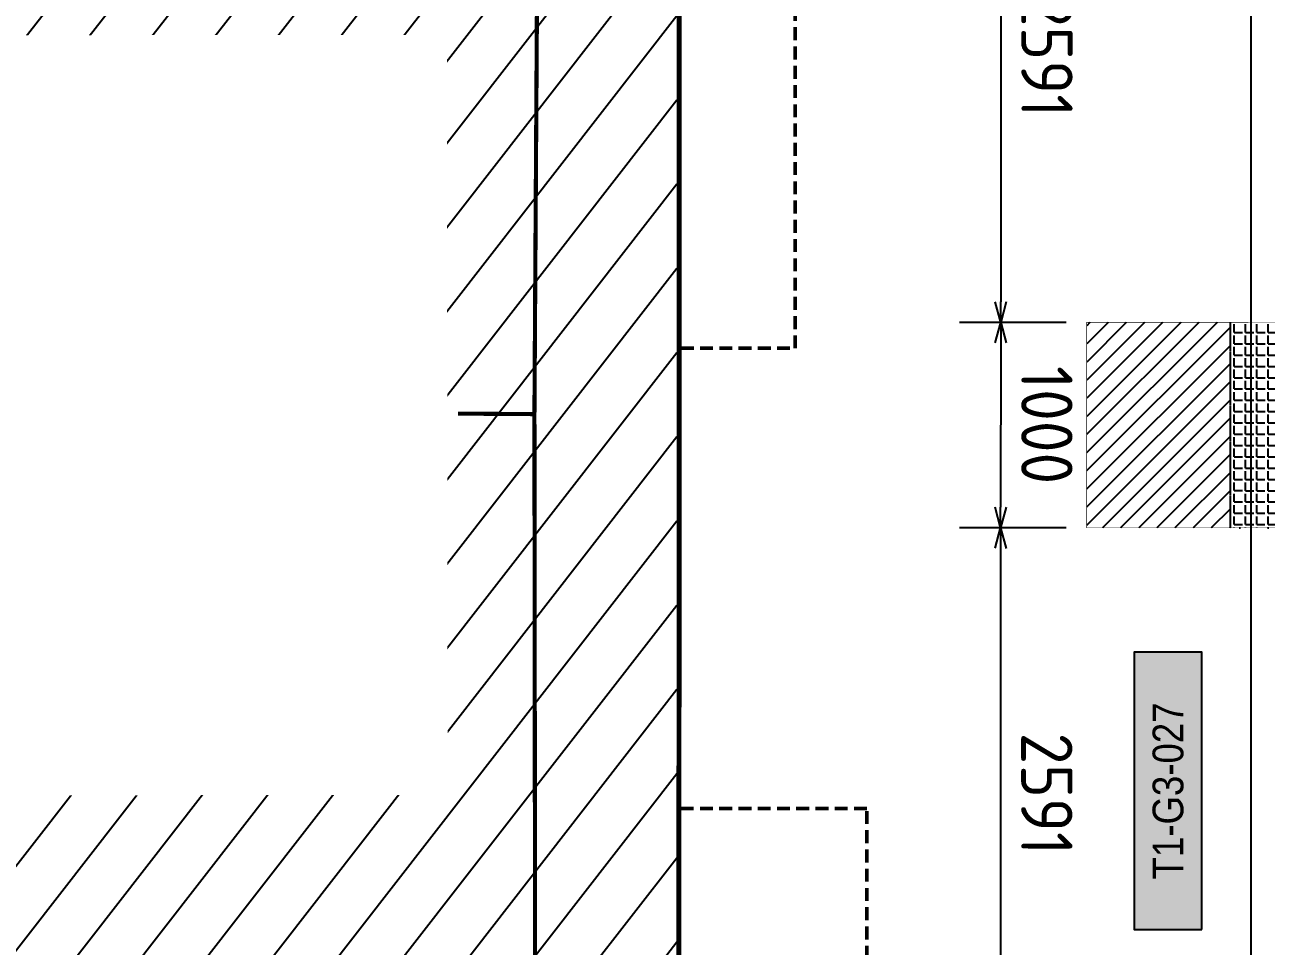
# Model space of a CAD drawing. Header units: centimetres. Extents: x -6122352 to 7132207, y -1694241 to 1947892.
# Drawn here: x 249394 to 255440, y -118213 to -113728 of the extents above; entities that cross this region are included whole.
import ezdxf
from ezdxf.enums import TextEntityAlignment as Align
from ezdxf.xclip import XClip

# ---------------------------------------------------------------- set-up
doc = ezdxf.new("R2010")
doc.units = ezdxf.units.CM
doc.header["$MEASUREMENT"] = 0
doc.header["$XCLIPFRAME"] = 2
doc.header["$PDMODE"] = 66
doc.header["$PDSIZE"] = 100
doc.linetypes.add('DASHED2', pattern=[0.375, 0.25, -0.125])
doc.linetypes.add('XR-AR-END-SETTING OUT PLAN$0$23261-XR-AR-SI-GF$0$HIDDEN', pattern=[0.375, 0.25, -0.125])
doc.layers.add('08-Compound Wall-2', color=6, linetype='Continuous', lineweight=25, true_color=0xff00ff)
for name, color, linetype in [('23585-XR-AR-BOUNDARY WALLS AND SETBACKS$0$setback', 7, 'XR-AR-END-SETTING OUT PLAN$0$23261-XR-AR-SI-GF$0$HIDDEN'), ('@MI-FOOTINGS', 7, 'Continuous'), ('@MI-REF LAYER', 7, 'Continuous'), ('@MI-TYPE-01', 30, 'Continuous'), ('@MI-TYPE-02', 6, 'Continuous'), ('B_TH_6', 7, 'Continuous'), ('PANEL-TAGS', 7, 'Continuous')]:
    doc.layers.add(name, color=color, linetype=linetype)
for name, color, linetype, lineweight in [('@ Foundations', 4, 'DASHED2', 50), ('A-ANNO-TEXT', 3, 'Continuous', 25), ('XR-AR-END-SETTING OUT PLAN$0$23585-XR-AR-END-GROUND FLOOR$0$A-GLAZ-SILL', 8, 'Continuous', 5), ('XR-AR-END-SETTING OUT PLAN$0$23585-XR-AR-END-GROUND FLOOR$0$A-GLAZ-WNDO', 232, 'Continuous', 9), ('XR-AR-END-SETTING OUT PLAN$0$23585-XR-AR-END-GROUND FLOOR$0$A-WALL', 7, 'Continuous', 30), ('XR-AR-END-SETTING OUT PLAN$0$23585-XR-AR-END-GROUND FLOOR$0$S-COLS', 51, 'Continuous', 40), ('XR-AR-END-SETTING OUT PLAN$0$23585-XR-AR-END-GROUND FLOOR$0$S-COLS-PATT', 8, 'Continuous', 5)]:
    doc.layers.add(name, color=color, linetype=linetype, lineweight=lineweight)
doc.styles.add('PANELTAG_STYLE', font='arial.ttf')
doc.styles.add('Schueco-BEMSTIL', font='isocpeur.ttf', dxfattribs={"width": 0.9})
doc.dimstyles.new('MI- JWC-TXT-2.5 MM', dxfattribs={"dimscale": 1.5, "dimtxt": 2.5, "dimasz": 1, "dimexe": 2, "dimexo": 1, "dimgap": 1, "dimtad": 1, "dimdec": 0, "dimdsep": 46, "dimtxsty": 'Schueco-BEMSTIL', "dimblk": 'OPEN30', "dimcen": 0, "dimdle": 2, "dimclrd": 140, "dimclre": 8, "dimclrt": 40, "dimadec": 0, "dimazin": 2, "dimtfac": 1, "dimtdec": 0, "dimtix": 1, "dimtmove": 2, "dimatfit": 3, "dimldrblk": 'OPEN', "dimfxl": 2, "dimlwd": -1, "dimlwe": -1, "dimarcsym": 0})

# ---------------------------------------------------------------- blocks, each defined once
blk = doc.blocks.new('23585-XR-AR-BOUNDARY WALLS AND SETBACKS')
at = {"layer": '08-Compound Wall-2'}
blk.add_lwpolyline([(496661.8879833916, 2768995.669443217), (496644.2671144888, 2769011.816279922), (496638.2220302026, 2769005.218743674), (496634.1686299393, 2769000.794943388), (496630.1152299397, 2768996.371143387), (496626.0618284178, 2768991.947541727), (496622.0082282795, 2768987.523741574), (496617.9548299392, 2768983.099943387), (496613.9014284183, 2768978.676341726), (496607.7875857719, 2768972.003674042), (496625.4091565373, 2768955.857538376)], dxfattribs=at)
at = {"layer": '23585-XR-AR-BOUNDARY WALLS AND SETBACKS$0$setback', "ltscale": 40, "const_width": 0.05}
blk.add_lwpolyline([(496658.8904438047, 2768994.618443312), (496644.5136244429, 2769007.792603783), (496640.3602061271, 2769003.259610265), (496636.3067982168, 2768998.835801632), (496632.2533982176, 2768994.412001632), (496628.1999525758, 2768989.988351822), (496624.1463484088, 2768985.564547272), (496620.0929982165, 2768981.140801632), (496616.039552577, 2768976.717151821), (496611.8848731982, 2768972.182721277), (496626.262358151, 2768959.00904762), (496630.4169551398, 2768963.54325382), (496634.4703508894, 2768967.967049183), (496638.5237508903, 2768972.390849182), (496642.5771508896, 2768976.814649183), (496646.6305508894, 2768981.238449182), (496650.6839508899, 2768985.662249183), (496654.7373508896, 2768990.086049182), (496658.8904438047, 2768994.618443312)], dxfattribs=at)
blk = doc.blocks.new('A$C9d9485f6')
at = {"layer": 'A-ANNO-TEXT', "rotation": 312.4881850805905}
blk.add_blockref('23585-XR-AR-BOUNDARY WALLS AND SETBACKS', (-2377088.534775567, -1504219.252137818), dxfattribs=at)
blk = doc.blocks.new('XR-AR-END-SETTING OUT PLAN$0$23585-XR-AR-END-GROUND FLOOR$0$A$C75a8815d')
at = {"layer": 'XR-AR-END-SETTING OUT PLAN$0$23585-XR-AR-END-GROUND FLOOR$0$S-COLS', "color": 252, "lineweight": 30}
blk.add_lwpolyline([(0.04718828201293945, 13139.86978554726), (0.04718828201293945, 12139.86978602409), (250.0471882820129, 12139.86978626251), (250.0471882820129, 13139.86978602409)], close=True, dxfattribs=at)
blk = doc.blocks.new('XR-AR-END-SETTING OUT PLAN')
at = {"layer": 'XR-AR-END-SETTING OUT PLAN$0$23585-XR-AR-END-GROUND FLOOR$0$A-GLAZ-SILL', "color": 8}
blk.add_line((3250.293349877, 17540.34097003937), (3250.10262234509, 14849.99877500534), dxfattribs=at)
at = {"layer": 'XR-AR-END-SETTING OUT PLAN$0$23585-XR-AR-END-GROUND FLOOR$0$A-GLAZ-WNDO', "color": 8}
for p, q in [((3000.293349280953, 17540.3409705162), (3000.102621987462, 14849.99877643585)), ((3000.293349280953, 17540.3409705162), (3250.293349877, 17540.34097003937)), ((3150.102621391416, 14849.99877738953), (3150.293349221349, 17540.34097099304)), ((3000.293349221349, 17490.34097003937), (3150.293349042535, 17490.34097003937)), ((3150.102551832795, 16727.16475534439), (3000.1025518924, 16727.16475534439)), ((3150.102552130818, 16677.16475534439), (3000.102551653981, 16677.16475582123)), ((3150.103230431676, 15777.16475534439), (3000.103229954839, 15777.16475534439)), ((3150.103230431676, 15727.16475486755), (3000.103229954839, 15727.16475582123)), ((3150.102621510625, 14899.99877643585), (3000.102621987462, 14899.99877595901)), ((3000.102621987462, 14849.99877643585), (3250.10262234509, 14849.99877500534))]:
    blk.add_line(p, q, dxfattribs=at)
for points in [[(3050.295387819409, 17490.34096956253), (3050.102551594377, 16727.16475534439)], [(3050.102551832795, 16677.16475486755), (3050.103230193257, 15777.16475582123)], [(3050.103229895234, 15727.16475582123), (3050.102622106671, 14899.99877643585)]]:
    blk.add_lwpolyline(points, dxfattribs=at)
at = {"layer": 'XR-AR-END-SETTING OUT PLAN$0$23585-XR-AR-END-GROUND FLOOR$0$A-WALL', "color": 8}
for points in [[(3550.084660723805, 19773.27214288712), (3550.084660485387, 19523.2703499794), (3250.082569018006, 19523.2703499794), (3250.293485656381, 17540.34097003937), (3000.294974222779, 17540.34096956253), (3000.084657981992, 19773.27214288712)], [(3000.102068737149, 12899.99910259247), (3250.103869214654, 12899.99910211563), (3250.103198900819, 13749.9988026619), (3250.102675631642, 14849.99877595901), (3000.10211391747, 14849.99877595901)]]:
    blk.add_lwpolyline(points, close=True, dxfattribs=at)
at = {"layer": 'XR-AR-END-SETTING OUT PLAN$0$23585-XR-AR-END-GROUND FLOOR$0$S-COLS-PATT', "color": 8}
blk.add_blockref('XR-AR-END-SETTING OUT PLAN$0$23585-XR-AR-END-GROUND FLOOR$0$A$C75a8815d', (3000.129344239831, 5499.998310089111), dxfattribs=at)
blk = doc.blocks.new('END UNIT')
at = {"xscale": 0.001, "yscale": 0.001, "zscale": 0.001}
blk.add_blockref('XR-AR-END-SETTING OUT PLAN', (-9.150201729830158, 0), dxfattribs=at)
blk = doc.blocks.new('TH_6')
at = {"xscale": -1}
blk.add_blockref('END UNIT', (495838.3053798437, 2769163.996563952), dxfattribs=at)
blk = doc.blocks.new('A$Ce2a03a74')
at = {"layer": 'B_TH_6', "xscale": 999.9914829579993, "yscale": 999.9914829579993, "zscale": 999.9914829579993}
blk.add_blockref('TH_6', (-495790404.5228079, -2769140733.343811), dxfattribs=at)
blk = doc.blocks.new('23585-XR-AR-MALDIVE-2$0$TH_6')
at = {"ltscale": 10, "xscale": 0.00100002623446598, "yscale": 0.00100002623446598, "zscale": 0.00100002623446598}
blk.add_blockref('A$Ce2a03a74', (495794.6272259735, 2769164.318430193), dxfattribs=at)
at = {"layer": '@ Foundations', "linetype": 'DASHED2', "ltscale": 0.25}
for points in [[(495843.6303812214, 2769181.186754167), (495845.0303812214, 2769181.186754167), (495845.0303812214, 2769183.086754167), (495843.6303812214, 2769183.086754167)], [(495843.2803812214, 2769176.246654167), (495845.3803812214, 2769176.246654167), (495845.3803812214, 2769178.946654167), (495843.2803812214, 2769178.946654167)]]:
    blk.add_lwpolyline(points, close=True, dxfattribs=at)
blk = doc.blocks.new('T1-FOOTING')
at = {"transparency": 33554679}
h = blk.add_hatch(dxfattribs=at)
h.set_pattern_fill('ANGLE', color=256, scale=500)
h.set_pattern_definition([(0, (0, 0), (0, 137.5), [100, -37.5]), (90, (0, 0), (-137.5, 8.419446744138054e-15), [100, -37.5])])
h.paths.add_polyline_path([(-500, -300.0000000000218), (499.9999999999964, -300.0000000000218), (499.9999999999964, -1.818989403545856e-11), (-500, -1.818989403545856e-11)])
h.paths.add_polyline_path([(-499.75, -299.7500000000218), (499.7499999999964, -299.7500000000218), (499.7499999999964, -0.2500000000181899), (-499.75, -0.2500000000181899)], flags=16)
h = blk.add_hatch(dxfattribs=at)
h.set_pattern_fill('ANGLE', color=8, scale=200)
h.set_pattern_definition([(0, (0, 0), (0, 55.00000000000001), [40, -15]), (90, (0, 0), (-55.00000000000001, 3.367778697655222e-15), [40, -15])])
h.paths.add_polyline_path([(500.0000000000025, -300.0000000000218), (500.0000000000035, -1.818989403545856e-11), (-500, -1.816147232602816e-11), (-499.9999999999989, -300.0000000000291)])
h = blk.add_hatch(dxfattribs=at)
h.set_pattern_fill('ANSI31', color=8, scale=500)
h.set_pattern_definition([(45, (0, 0), (-44.19417382415922, 44.19417382415922), [])])
h.paths.add_polyline_path([(500, -1000.000000000015), (500.0000000000025, -300.0000000000218), (-499.9999999999989, -300.000000000029), (-499.9999999999964, -1000.000000000011)])
at = {"layer": '@MI-TYPE-01', "color": 240, "linetype": 'DASHED2', "true_color": 0xed1f24}
blk.add_line((-500.0000000000073, -300.0000000000291), (499.9999999999964, -300.0000000000218), dxfattribs=at)
at = {"layer": '@MI-TYPE-01', "color": 240, "true_color": 0xed1f24, "const_width": 2.5}
blk.add_lwpolyline([(-500, -1.818989403545856e-11), (500.0000000000036, -1.818989403545856e-11), (500, -1000.000000000015), (-499.9999999999964, -1000.000000000011)], close=True, dxfattribs=at)
blk = doc.blocks.new('_Open30')
at = {"color": 0, "linetype": 'ByBlock', "lineweight": -2}
for p, q in [((-1, 0.26794919), (0, 0)), ((0, 0), (-1, -0.26794919)), ((0, 0), (-1, 0))]:
    blk.add_line(p, q, dxfattribs=at)
blk = doc.blocks.new('*D1420')
at = {"layer": '@MI-TYPE-02', "color": 8, "transparency": 16777216}
for p, q in [((-1102.062137614887, 19909.34166670139), (-1622.223053366562, 19909.24846823214)), ((-1102.904654828247, 17317.93641622946), (-1621.7587451623, 17317.84345190723))]:
    blk.add_line(p, q, dxfattribs=at)
at = {"layer": '@MI-TYPE-02', "color": 140, "transparency": 16777216}
blk.add_line((-1422.205139339126, 19809.2843043127), (-1421.776665610284, 17417.87928477751), dxfattribs=at)
at = {"layer": 'Defpoints', "color": 0, "transparency": 16777216}
for p in [(-1002.062139220024, 19909.3595839391), (-1421.758748372574, 17317.87928638265), (-1002.904656433383, 17317.95433346717)]:
    blk.add_point(p, dxfattribs=at)
at = {"layer": '@MI-TYPE-02', "color": 140, "transparency": 16777216, "xscale": 100, "yscale": 100, "zscale": 100}
for p, rotation in [((-1422.223056576836, 19909.28430270756), 90.01026582106819), ((-1421.758748372574, 17317.87928638265), 270.0102658210682)]:
    blk.add_blockref('_Open30', p, dxfattribs=dict(at, rotation=rotation))
at = {"layer": '@MI-TYPE-02', "color": 40, "transparency": 16777216, "insert": (-1196.990906086261, 18613.62210832996), "char_height": 250, "attachment_point": 5, "rotation": 270.0102658210682, "style": 'Schueco-BEMSTIL'}
blk.add_mtext('2591', dxfattribs=at)
blk = doc.blocks.new('_Open')
at = {"color": 0, "linetype": 'ByBlock', "lineweight": -2}
for p, q in [((-1, 0.1666666666666667), (0, 0)), ((-1, -0.1666666666666667), (0, 0)), ((0, 0), (-1, 0))]:
    blk.add_line(p, q, dxfattribs=at)
blk = doc.blocks.new('*D1421')
at = {"layer": '@MI-TYPE-02', "color": 8, "transparency": 16777216}
for p, q in [((-1102.904654828247, 17317.93641622946), (-1621.7587451623, 17317.84345190723)), ((-1102.729314947219, 16317.9364316015), (-1621.579572785199, 16317.84346796595))]:
    blk.add_line(p, q, dxfattribs=at)
at = {"layer": '@MI-TYPE-02', "color": 140, "transparency": 16777216}
blk.add_line((-1421.740831134864, 17217.87928798778), (-1421.597493233183, 16417.87930083623), dxfattribs=at)
at = {"layer": 'Defpoints', "color": 0, "transparency": 16777216}
for p in [(-1002.904656433383, 17317.95433346717), (-1421.579575995473, 16317.87930244137), (-1002.729316552357, 16317.95434883921)]:
    blk.add_point(p, dxfattribs=at)
at = {"layer": '@MI-TYPE-02', "color": 140, "transparency": 16777216, "xscale": 100, "yscale": 100, "zscale": 100}
for p, rotation in [((-1421.758748372574, 17317.87928638265), 90.01026582106819), ((-1421.579575995473, 16317.87930244137), 270.0102658210682)]:
    blk.add_blockref('_Open30', p, dxfattribs=dict(at, rotation=rotation))
at = {"layer": '@MI-TYPE-02', "color": 40, "transparency": 16777216, "insert": (-1196.66916579558, 16817.91960819686), "char_height": 250, "attachment_point": 5, "rotation": 270.0102658210682, "style": 'Schueco-BEMSTIL'}
blk.add_mtext('1000', dxfattribs=at)
blk = doc.blocks.new('*D1422')
at = {"layer": '@MI-TYPE-02', "color": 8, "transparency": 16777216}
for p, q in [((-1102.729314947219, 16317.9364316015), (-1621.579572785198, 16317.84346796595)), ((-1102.264916985758, 13727.09341247428), (-1621.115365275306, 13727.00044880461))]:
    blk.add_line(p, q, dxfattribs=at)
at = {"layer": '@MI-TYPE-02', "color": 140, "transparency": 16777216}
blk.add_line((-1421.561658757762, 16217.87930404651), (-1421.13328572329, 13827.03628167489), dxfattribs=at)
at = {"layer": 'Defpoints', "color": 0, "transparency": 16777216}
for p in [(-1002.729316552357, 16317.95434883921), (-1421.11536848558, 13727.03628328003), (-1002.264918590895, 13727.11132971199)]:
    blk.add_point(p, dxfattribs=at)
at = {"layer": '@MI-TYPE-02', "color": 140, "transparency": 16777216, "xscale": 100, "yscale": 100, "zscale": 100}
for p, rotation in [((-1421.579575995472, 16317.87930244137), 90.01026582106819), ((-1421.11536848558, 13727.03628328003), 270.0102658210682)]:
    blk.add_blockref('_Open30', p, dxfattribs=dict(at, rotation=rotation))
at = {"layer": '@MI-TYPE-02', "color": 40, "transparency": 16777216, "insert": (-1196.347475852083, 15022.49810664555), "char_height": 250, "attachment_point": 5, "rotation": 270.0102658210682, "style": 'Schueco-BEMSTIL'}
blk.add_mtext('2591', dxfattribs=at)
blk = doc.blocks.new('M3 REF WITH TABLES')
at = {"color": 1, "const_width": 0.01999999999999999}
blk.add_lwpolyline([(204.4916845842963, 152.2425751280971), (199.4755814893288, 151.9963592537679), (189.6886703221244, 160.939818051178), (189.434760667209, 160.6665456332266), (189.6886703221244, 160.939818051178), (187.330010175996, 163.1271688989364), (186.9112906982191, 168.3809141656384)], dxfattribs=at)
blk = doc.blocks.new('PANELTAG')
at = {"layer": 'PANEL-TAGS', "color": 1}
blk.add_lwpolyline([(-13.49999999999989, -3.300000000000182), (13.50000000000011, -3.300000000000182), (13.50000000000011, 3.299999999999727), (-13.49999999999989, 3.299999999999727)], close=True, dxfattribs=at)
at = {"layer": 'PANEL-TAGS', "color": 40, "true_color": 0xffd700}
blk.add_solid([(-13.49999999999989, -3.300000000000182), (13.50000000000011, -3.300000000000182), (-13.49999999999989, 3.299999999999727), (13.50000000000011, 3.299999999999727)], dxfattribs=at)
at = {"layer": 'PANEL-TAGS', "color": 5, "style": 'PANELTAG_STYLE', "width": 0.85}
blk.add_attdef('TAGNO', text='', height=3, dxfattribs=at).set_placement((1.13686837721616e-13, -4.547473508864641e-13), align=Align.MIDDLE)
blk = doc.blocks.new('T1-PARTITON 2')
at = {"layer": '@MI-FOOTINGS', "color": 240, "true_color": 0xed1f24, "xscale": -1, "rotation": 270.0100462352146}
blk.add_blockref('T1-FOOTING', (-2.817001864896156, 16818.12968103422), dxfattribs=at)
at = {"layer": '@MI-TYPE-02'}
for base, p1, p2, picture, middle in [((-1421.758748372574, 17317.87928638265), (-1002.062139220025, 19909.35958393911), (-1002.904656433384, 17317.95433346717), '*D1420', (-1196.990906086261, 18613.62210832996)), ((-1421.579575995473, 16317.87930244137), (-1002.904656433384, 17317.95433346717), (-1002.729316552357, 16317.95434883921), '*D1421', (-1196.66916579558, 16817.91960819686)), ((-1421.11536848558, 13727.03628328003), (-1002.729316552357, 16317.95434883921), (-1002.264918590896, 13727.111329712), '*D1422', (-1196.347475852083, 15022.49810664555))]:
    dim = blk.add_linear_dim(base=base, p1=p1, p2=p2, angle=90.01026582106819, dimstyle='MI- JWC-TXT-2.5 MM', dxfattribs=at)
    dim.commit()
    dim.dimension.update_dxf_attribs({"geometry": picture, "text_midpoint": middle})

msp = doc.modelspace()

# ---------------------------------------------------------------- block references
at = {"layer": '@MI-REF LAYER', "xscale": 1000, "yscale": 1000, "zscale": 1000}
msp.add_blockref('A$C9d9485f6', (-23958.95045533385, 48155.57226163784), dxfattribs=at)

# ---------------------------------------------------------------- next in the draw order: block references
at = {"layer": '@MI-REF LAYER'}
ref = msp.add_blockref('23585-XR-AR-MALDIVE-2$0$TH_6', (-496066867.0987805, -2769211397.596829), dxfattribs=dict(at, xscale=1000, yscale=1000, zscale=1000, rotation=359.9901722157166))
XClip(ref).set_block_clipping_path([(495793.2152802178, 2769163.996335161), (495847.25252525066, 2769163.9960809364), (495847.2535227563, 2769187.9361263197), (495838.3053463253, 2769187.8961598463), (495832.30534110335, 2769187.8961610533), (495826.3053362698, 2769187.896162259), (495820.3054766443, 2769187.896298579), (495814.30533649144, 2769187.8964472436), (495808.30533411563, 2769187.896448451), (495802.30547449016, 2769187.8965847697), (495793.21537316334, 2769187.9364898955)])

# ---------------------------------------------------------------- next in the draw order: block references
at = {"layer": '@MI-TYPE-01', "rotation": 359.977467402098}
msp.add_blockref('T1-PARTITON 2', (255562.3418938189, -132494.7734633891), dxfattribs=at)
at = {"layer": 'PANEL-TAGS'}
ref = msp.add_blockref('PANELTAG', (254962.2867514836, -117457.2924288195), dxfattribs=dict(at, xscale=50.00000000000001, yscale=50.00000000000001, zscale=50.00000000000001, rotation=90.00000000000001))
ref.add_attrib('TAGNO', 'T1-G3-027', dxfattribs={"color": 5, "height": 150, "rotation": 90, "style": 'PANELTAG_STYLE', "width": 0.8499999999999999}).set_placement((254962.2867514836, -117457.2924288195), align=Align.MIDDLE_CENTER)

# ---------------------------------------------------------------- next in the draw order: wipeouts: each hides what was drawn before it
at = {"color": 10}
msp.add_wipeout([(204271.341374394, -112711.10651426944), (204268.92457500368, -126984.62992030081), (252569.92436445123, -126992.95856626707), (252571.12314505735, -112719.43444290076), (246322.1939183399, -112717.90728657704), (246322.2769979855, -113018.5143592934), (210521.14151336253, -113012.37349204558), (210521.32772171017, -112711.7503339721), (204271.34137689648, -112711.0889299053)], dxfattribs=at).dxf.layer = '@MI-REF LAYER'

# ---------------------------------------------------------------- next in the draw order: hatches: boundary and pattern name
at = {"layer": '@MI-REF LAYER'}
h = msp.add_hatch(dxfattribs=at)
h.set_pattern_fill('ANSI31', color=256, scale=1999.999998458916, angle=6.722712845868625)
h.set_pattern_definition([(51.72271284586864, (-2376763621.713655, -1504247786.630127), (-196.2554993275065, 154.8669715833345), [])])
h.paths.add_polyline_path([(252568.6198803241, -126993.0545955013), (252569.8706995401, -112719.5295379322), (246321.1000920893, -112718.4357854984), (246320.8462612017, -113020.4883291191), (210519.9618910979, -113012.9144714), (210520.013740395, -112712.2618354557), (204270.0368932944, -112711.1840154621), (204267.6258677372, -126984.7250073836)])

# ---------------------------------------------------------------- next in the draw order: linework, layer by layer
at = {"layer": '@MI-REF LAYER', "color": 1, "const_width": 20}
msp.add_lwpolyline([(255461.3524345453, -132413.5137903338), (251891.7149016526, -128880.8660015105), (251876.2928687794, -115623.0815856805), (251503.2769672411, -115620.4236782856), (251876.2928687794, -115623.0815856805), (251896.1468651749, -112406.3460922104), (255487.5199060494, -108548.9888350014)], dxfattribs=at)

# ---------------------------------------------------------------- next in the draw order: wipeouts: each hides what was drawn before it
msp.add_wipeout([(244480.36114450436, -113783.51331276509), (251449.84468900115, -113776.55873330843), (251453.53677575945, -117476.55689042702), (244484.05323037106, -117483.51147244415)]).dxf.layer = '@MI-REF LAYER'

# ---------------------------------------------------------------- next in the draw order: linework, layer by layer
at = {"layer": '@MI-REF LAYER', "const_width": 5.000000000000002}
msp.add_lwpolyline([(204268.9303516416, -126984.6299215499), (252569.9243642285, -126992.9595096676), (252571.1751834445, -112719.4344520985), (246322.1939205999, -112717.8911564872), (246322.2769978362, -113018.5143624673), (210521.1415133295, -113012.3734920847), (210521.3277214142, -112711.7503342792), (204271.3413771988, -112711.0889296284)], close=True, dxfattribs=at)

# ---------------------------------------------------------------- next in the draw order: block references
at = {"layer": '@MI-REF LAYER', "xscale": 1000, "yscale": 1000, "zscale": 1000, "rotation": 312.4882889992022}
msp.add_blockref('M3 REF WITH TABLES', (5073.57098191743, -84448.84299303715), dxfattribs=at)

doc.saveas('drawing.dxf')
